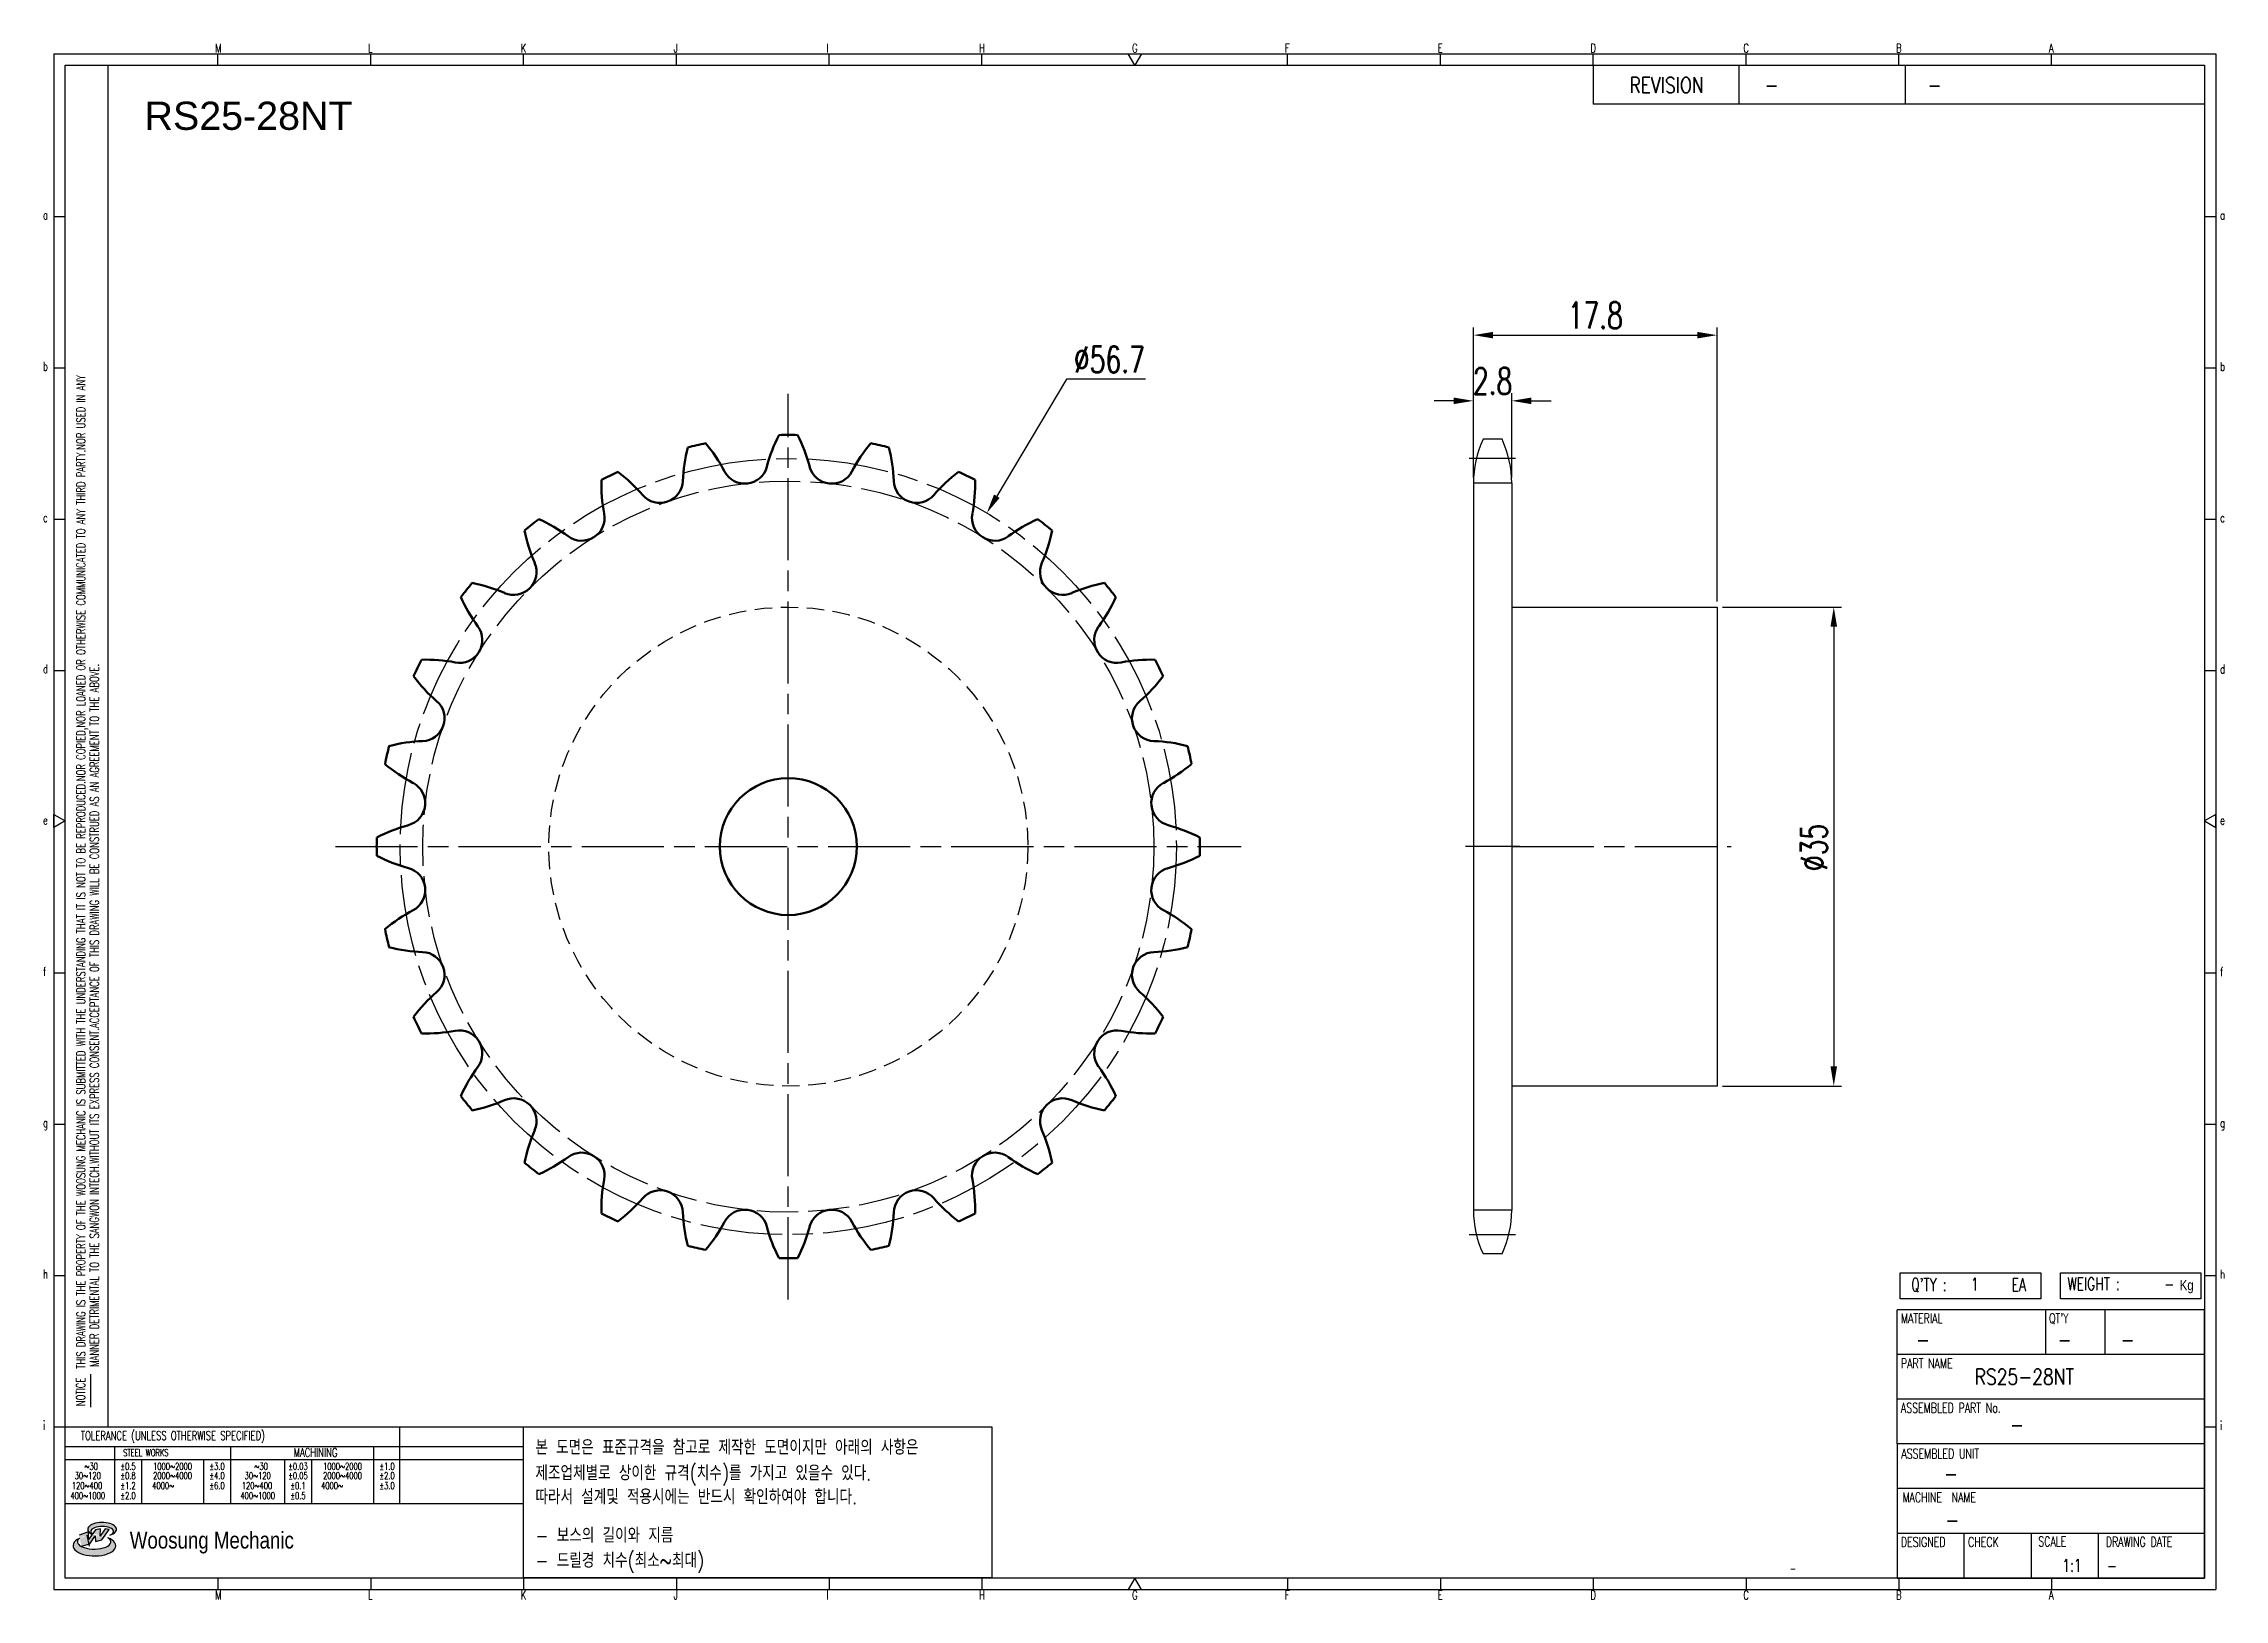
# Model space of a CAD drawing. Header units: millimetres. Extents: x -66459 to -66300, y 1250 to 1364.
import ezdxf
from ezdxf.enums import TextEntityAlignment as Align

# ---------------------------------------------------------------- set-up
doc = ezdxf.new("R2010")
doc.units = ezdxf.units.MM
for name, pattern in [('AM_ISO02W050', [7.5, 6, -1.5]), ('AM_ISO02W050x2', [3.75, 3, -0.75]), ('AM_ISO08W050', [18, 12, -1.5, 3, -1.5]), ('AM_ISO08W050x2', [9, 6, -0.75, 1.5, -0.75]), ('HIDDEN', [9.525, 6.35, -3.175])]:
    doc.linetypes.add(name, pattern=pattern)
for name, color, linetype, lineweight in [('AM_0N', 7, 'Continuous', 50), ('AM_3N', 6, 'AM_ISO02W050', 25), ('AM_7', 4, 'AM_ISO08W050', 25), ('AM_7N', 4, 'AM_ISO08W050', 25)]:
    doc.layers.add(name, color=color, linetype=linetype, lineweight=lineweight)
for name, color, linetype in [('S-DIM', 7, 'Continuous'), ('TITLE', 7, 'Continuous'), ('도면레이아웃', 7, 'Continuous')]:
    doc.layers.add(name, color=color, linetype=linetype)
doc.styles.add('HAN', font='ROMANS.shx', dxfattribs={"width": 0.7, "bigfont": 'whgtxt.shx'})
doc.styles.add('HKD_ST2', font='romans.shx', dxfattribs={"width": 0.7, "height": 4, "bigfont": '@extfont2.shx'})
doc.styles.add('HSG', font='SIMPLEX.shx', dxfattribs={"width": 0.7, "bigfont": 'HSG.shx'})
doc.styles.add('ROMANS', font='romans.shx', dxfattribs={"width": 0.7, "bigfont": 'whgtxt.shx'})
doc.styles.add('SLDTEXTSTYLE4', font='arial.ttf', dxfattribs={"width": 0.8})
doc.styles.get("Standard").update_dxf_attribs({"font": 'arial.ttf'})
doc.dimstyles.new('APP3', dxfattribs={"dimscale": 0.8, "dimtxt": 2.4, "dimasz": 1.8, "dimexe": 0.7, "dimexo": 0.5, "dimgap": 0.6, "dimtad": 1, "dimtoh": 1, "dimdec": 1, "dimrnd": 0.01, "dimzin": 9, "dimdsep": 46, "dimtxsty": 'HSG', "dimcen": 0, "dimclrd": 1, "dimclre": 1, "dimclrt": 256, "dimazin": 2, "dimtp": 1, "dimtm": 1, "dimtfac": 0.5, "dimtdec": 1, "dimtofl": 0, "dimtmove": 0, "dimatfit": 3, "dimfxl": 0, "dimtvp": 1, "dimtolj": 2, "dimlwd": -1, "dimlwe": -1, "dimarcsym": 0})

# ---------------------------------------------------------------- blocks, each defined once
blk = doc.blocks.new('8srhdf')
for p, q in [((-67231.71, 492.71), (-67216.71, 492.71)), ((-67216.71, 492.71), (-67216.71, 457.71)), ((-67216.71, 457.71), (-67231.71, 457.71))]:
    blk.add_line(p, q)
at = {"layer": 'AM_7N', "linetype": 'AM_ISO08W050x2'}
blk.add_line((-67231.71, 475.21), (-67215.68, 475.21), dxfattribs=at)
blk = doc.blocks.new('SUYWSHJH')
at = {"layer": '도면레이아웃'}
h = blk.add_hatch(color=10, dxfattribs=at)
h.paths.add_polyline_path([(1.544, 35.177), (1.554, 34.966), (1.779, 35.034), (2.054, 35.422), (1.908, 35.446), (1.728, 35.167), (1.741, 35.439), (1.547, 35.405), (1.292, 35.041), (1.295, 35.33), (0.943, 35.208), (1.03, 34.8), (1.336, 34.885)])
edge = h.paths.add_edge_path()
edge.add_ellipse((1.795, 35.421), major_axis=(-0.53, 0), ratio=0.487785, start_angle=122.36065, end_angle=403.39574)
edge.add_line((1.411, 35.244), (1.419, 35.261))
edge.add_ellipse((1.798, 35.344), major_axis=(-0.423, 0), ratio=0.444396, start_angle=131.58977, end_angle=386.19408, ccw=False)
edge = h.paths.add_edge_path()
edge.add_ellipse((1.512, 34.815), major_axis=(-0.793, 0), ratio=0.480113, start_angle=314.67633, end_angle=590.85213)
edge.add_ellipse((1.501, 34.958), major_axis=(-0.62, 0), ratio=0.43311, start_angle=331.7024, end_angle=574.42495, ccw=False)
for p, q in [((0, 90.118), (80.15, 90.118)), ((0, 90.118), (0, 33.191)), ((6.089, 89.693), (6.089, 90.118)), ((11.753, 89.693), (11.753, 90.118)), ((17.418, 89.693), (17.418, 90.118)), ((23.082, 89.693), (23.082, 90.118)), ((28.746, 89.693), (28.746, 90.118)), ((34.411, 89.693), (34.411, 90.118)), ((45.739, 89.693), (45.739, 90.118)), ((51.404, 89.693), (51.404, 90.118)), ((57.068, 89.693), (57.068, 90.118)), ((62.732, 89.693), (62.732, 90.118)), ((68.397, 89.693), (68.397, 90.118)), ((74.061, 89.693), (74.061, 90.118)), ((80.15, 90.118), (80.15, 33.191)), ((0, 84.085), (0.425, 84.085)), ((79.725, 84.085), (80.15, 84.085)), ((0, 78.478), (0.425, 78.478)), ((79.725, 78.478), (80.15, 78.478)), ((0, 72.87), (0.425, 72.87)), ((79.725, 72.87), (80.15, 72.87)), ((0, 67.262), (0.425, 67.262)), ((79.725, 67.262), (80.15, 67.262)), ((0, 56.047), (0.425, 56.047)), ((79.725, 56.047), (80.15, 56.047)), ((0, 50.439), (0.425, 50.439)), ((79.725, 50.439), (80.15, 50.439)), ((0, 44.832), (0.425, 44.832)), ((79.725, 44.832), (80.15, 44.832)), ((1.377, 39.947), (1.377, 41.174)), ((0, 39.224), (0.425, 39.224)), ((79.725, 39.224), (80.15, 39.224)), ((0, 33.191), (80.15, 33.191)), ((6.089, 33.616), (6.089, 33.191)), ((11.753, 33.616), (11.753, 33.191)), ((17.418, 33.616), (17.418, 33.191)), ((23.082, 33.616), (23.082, 33.191)), ((28.746, 33.616), (28.746, 33.191)), ((34.411, 33.616), (34.411, 33.191)), ((45.739, 33.616), (45.739, 33.191)), ((51.404, 33.616), (51.404, 33.191)), ((57.068, 33.616), (57.068, 33.191)), ((62.732, 33.616), (62.732, 33.191)), ((68.397, 33.616), (68.397, 33.191)), ((74.061, 33.616), (74.061, 33.191))]:
    blk.add_line(p, q)
at = {"color": 2}
for p, q in [((2.017, 39.224), (2.017, 89.693)), ((0.425, 39.224), (17.418, 39.224)), ((12.816, 39.224), (12.816, 36.382)), ((17.418, 33.616), (17.418, 39.224)), ((0.425, 38.487), (17.418, 38.487)), ((0.425, 38.012), (17.418, 38.012)), ((2.257, 38.487), (2.257, 36.382)), ((3.257, 38.012), (3.257, 36.382)), ((5.557, 38.012), (5.557, 36.382)), ((6.557, 38.5), (6.557, 36.382)), ((8.557, 38.012), (8.557, 36.382)), ((9.557, 38.026), (9.557, 36.382)), ((11.857, 38.487), (11.857, 36.382)), ((0.425, 36.382), (17.418, 36.382))]:
    blk.add_line(p, q, dxfattribs=at)
at = {"color": 6, "ltscale": 0.5}
for p, q in [((57.068, 89.693), (57.068, 88.246)), ((62.47, 89.693), (62.47, 88.246)), ((68.635, 89.693), (68.635, 88.246)), ((79.725, 88.246), (57.068, 88.246)), ((68.336, 38.59), (68.336, 43.563)), ((79.725, 43.563), (68.336, 43.563)), ((73.827, 43.563), (73.827, 41.905)), ((76.037, 43.563), (76.037, 41.905)), ((79.725, 38.59), (79.725, 43.563)), ((79.725, 41.905), (68.336, 41.905)), ((79.725, 40.248), (68.336, 40.248)), ((68.336, 38.59), (68.336, 33.616)), ((79.725, 38.59), (68.336, 38.59)), ((79.725, 33.616), (79.725, 38.59)), ((79.725, 36.932), (68.336, 36.932)), ((79.725, 35.274), (68.336, 35.274)), ((70.822, 33.616), (70.822, 35.274)), ((73.309, 33.616), (73.309, 35.274)), ((75.796, 33.616), (75.796, 35.274)), ((68.336, 33.616), (79.725, 33.616))]:
    blk.add_line(p, q, dxfattribs=at)
for points in [[(40.075, 89.693), (39.83, 90.118), (40.32, 90.118)], [(0.425, 89.693), (79.725, 89.693), (79.725, 33.616), (0.425, 33.616)], [(0.425, 61.679), (0, 61.433), (0, 61.924)], [(79.725, 61.679), (80.15, 61.433), (80.15, 61.924)], [(40.075, 33.616), (39.83, 33.191), (40.32, 33.191)]]:
    blk.add_lwpolyline(points, close=True)
at = {"layer": 'TITLE', "color": 20}
for p, q in [((68.449, 43.961), (68.449, 44.936)), ((68.449, 44.936), (73.654, 44.936)), ((73.654, 44.936), (73.654, 43.961)), ((74.39, 43.961), (74.39, 44.936)), ((74.39, 44.936), (79.595, 44.936)), ((79.595, 44.936), (79.595, 43.961)), ((73.654, 43.961), (68.449, 43.961)), ((79.595, 43.961), (74.39, 43.961))]:
    blk.add_line(p, q, dxfattribs=at)
at = {"layer": '도면레이아웃'}
for p, q in [((1.295, 35.33), (0.943, 35.208)), ((1.03, 34.8), (1.336, 34.885)), ((1.224, 35.208), (1.311, 34.8)), ((1.224, 35.208), (1.224, 35.208)), ((1.547, 35.405), (1.292, 35.041)), ((1.292, 35.041), (1.295, 35.33)), ((1.336, 34.885), (1.544, 35.177)), ((1.419, 35.261), (1.411, 35.244)), ((1.544, 35.177), (1.554, 34.966)), ((1.741, 35.439), (1.547, 35.405)), ((1.554, 34.966), (1.779, 35.034)), ((1.908, 35.446), (1.728, 35.167)), ((1.728, 35.167), (1.741, 35.439)), ((1.779, 35.034), (2.054, 35.422)), ((2.054, 35.422), (1.908, 35.446))]:
    blk.add_line(p, q, dxfattribs=at)
for centre, major_axis, ratio, start_param, end_param in [((1.795, 35.421), (-0.53, 0), 0.487785, 2.135596, 7.040584), ((1.512, 34.815), (-0.793, 0), 0.480113, 5.492138, 10.312315), ((1.501, 34.958), (-0.62, 0), 0.43311, 5.789299, 10.025607), ((1.798, 35.344), (-0.423, 0), 0.444396, 2.296675, 6.740358)]:
    blk.add_ellipse(centre, major_axis=major_axis, ratio=ratio, start_param=start_param, end_param=end_param, dxfattribs=at)
at = {"color": 4, "style": 'HKD_ST2', "width": 0.7}
for s, p in [('M', (5.988, 90.164)), ('L', (11.652, 90.164)), ('K', (17.316, 90.164)), ('J', (22.981, 90.164)), ('I', (28.645, 90.164)), ('H', (34.309, 90.164)), ('G', (39.974, 90.164)), ('F', (45.638, 90.164)), ('E', (51.302, 90.164)), ('D', (56.967, 90.164)), ('C', (62.631, 90.164)), ('B', (68.295, 90.164)), ('A', (73.96, 90.164)), ('a', (-0.395, 83.976)), ('a', (80.305, 83.97)), ('b', (-0.395, 78.368)), ('b', (80.305, 78.362)), ('c', (-0.395, 72.76)), ('c', (80.305, 72.754)), ('d', (-0.395, 67.153)), ('d', (80.305, 67.147)), ('e', (-0.395, 61.545)), ('e', (80.305, 61.539)), ('f', (-0.395, 55.937)), ('f', (80.305, 55.931)), ('g', (-0.395, 50.33)), ('g', (80.305, 50.324)), ('h', (-0.395, 44.722)), ('h', (80.305, 44.716)), ('i', (-0.395, 39.114)), ('i', (80.305, 39.108)), ('M', (5.988, 32.824)), ('L', (11.652, 32.824)), ('K', (17.316, 32.824)), ('J', (22.981, 32.824)), ('I', (28.645, 32.824)), ('H', (34.309, 32.824)), ('G', (39.974, 32.824)), ('F', (45.638, 32.824)), ('E', (51.302, 32.824)), ('D', (56.967, 32.824)), ('C', (62.631, 32.824)), ('B', (68.295, 32.824)), ('A', (73.96, 32.824))]:
    blk.add_text(s, height=0.326, dxfattribs=at).set_placement(p)
for s, height, style, width, p in [('REVISION', 0.5806, 'HAN', 0.8, (58.415, 88.664)), ('-', 0.581, 'HAN', 0.8, (63.426, 88.664)), ('-', 0.581, 'HAN', 0.8, (69.468, 88.664)), ("Q'TY : ", 0.4746, 'HKD_ST2', 0.7, (68.857, 44.253)), ('1', 0.475, 'HKD_ST2', 0.7, (71.071, 44.275)), ('EA', 0.4746, 'HKD_ST2', 0.7, (72.578, 44.253)), ('WEIGHT : ', 0.4746, 'HKD_ST2', 0.7, (74.65, 44.286)), ('-', 0.581, 'HAN', 0.8, (69.029, 42.157)), ('-', 0.581, 'HAN', 0.8, (74.289, 42.157)), ('-', 0.581, 'HAN', 0.8, (76.623, 42.157)), ('-', 0.581, 'HAN', 0.8, (72.515, 39.013)), ('-', 0.581, 'HAN', 0.8, (70.067, 37.189)), ('-', 0.581, 'HAN', 0.8, (70.126, 35.48)), ('1:1', 0.4746, 'HKD_ST2', 0.7, (74.458, 33.848)), ('-', 0.475, 'HKD_ST2', 0.7, (76.112, 33.837))]:
    blk.add_text(s, height=height, dxfattribs=dict(style=style, width=width)).set_placement(p)
at = {"color": 2, "style": 'HKD_ST2', "width": 0.7}
for s, p in [(' THIS DRAWING IS THE PROPERTY OF THE WOOSUNG MECHANIC IS SUBMITTED WITH THE UNDERSTANDING THAT IT IS NOT TO BE REPRODUCED.NOR COPIED,NOR LOANED OR OTHERWISE COMMUNICATED TO ANY THIRD PARTY.NOR USED IN ANY', (1.173, 41.217)), ('MANNER DETRIMENTAL TO THE SANGWON INTECH.WITHOUT ITS EXPRESS CONSENT.ACCEPTANCE OF THIS DRAWING WILL BE CONSTRUED AS AN AGREEMENT TO THE ABOVE.', (1.672, 41.447))]:
    blk.add_text(s, height=0.326266, rotation=90, dxfattribs=at).set_placement(p)
at = {"style": 'HKD_ST2', "width": 0.7}
blk.add_text('-', height=0.475, dxfattribs=at).set_placement((78.613, 44.286), align=Align.RIGHT)
at = {"color": 4, "style": 'HKD_ST2', "width": 0.7}
for s, height, p in [('MATERIAL', 0.3651, (68.474, 43.425)), ("QT'Y", 0.3651, (73.965, 43.425)), ('PART NAME', 0.3651, (68.474, 41.756)), ('ASSEMBLED PART No.', 0.36511, (68.474, 40.109)), ('ASSEMBLED UNIT', 0.36511, (68.49, 38.408)), ('MACHINE  NAME', 0.36511, (68.532, 36.794)), ('DESIGNED', 0.3651, (68.474, 35.136)), ('CHECK', 0.3651, (70.961, 35.136)), ('SCALE', 0.3651, (73.566, 35.153)), ('DRAWING DATE', 0.36511, (76.071, 35.141))]:
    blk.add_text(s, height=height, dxfattribs=at).set_placement(p, align=Align.TOP_LEFT)
at = {"style": 'HKD_ST2', "width": 0.7}
blk.add_text('NOTICE', height=0.3263, rotation=90, dxfattribs=at).set_placement((1.163, 39.988))
for s, height, style, width, p in [('TOLERANCE (UNLESS OTHERWISE SPECIFIED)', 0.32627, 'HKD_ST2', 0.7, (4.417, 38.896)), ('-', 0.326, 'ROMANS', 0.65, (64.469, 33.975))]:
    blk.add_text(s, height=height, dxfattribs=dict(style=style, width=width)).set_placement(p, align=Align.MIDDLE_CENTER)
at = {"color": 4, "style": 'HKD_ST2', "width": 0.7}
for s, height, p in [('STEEL WORKS', 0.26101, (3.416, 38.268)), ('MACHINING', 0.3263, (9.707, 38.27)), ('%%P0.5', 0.261, (2.757, 37.762)), ('%%P0.8', 0.261, (2.757, 37.411)), ('%%P3.0', 0.261, (6.057, 37.762)), ('%%P4.0', 0.261, (6.057, 37.411)), ('%%P0.03', 0.261, (9.057, 37.762)), ('%%P0.05', 0.261, (9.057, 37.411)), ('%%P1.0', 0.261, (12.357, 37.762)), ('%%P2.0', 0.261, (12.357, 37.411)), ('%%P1.2', 0.261, (2.757, 37.045)), ('%%P2.0', 0.261, (2.757, 36.67)), ('%%P6.0', 0.261, (6.057, 37.045)), ('%%P0.1', 0.261, (9.057, 37.045)), ('%%P0.5', 0.261, (9.057, 36.67)), ('%%P3.0', 0.261, (12.357, 37.045))]:
    blk.add_text(s, height=height, dxfattribs=at).set_placement(p, align=Align.MIDDLE)
for s, height, p in [('30%%126120', 0.261, (1.263, 37.411)), ('%%12630', 0.261, (1.389, 37.762)), ('2000%%1264000', 0.26101, (4.407, 37.411)), ('1000%%1262000', 0.26101, (4.407, 37.762)), ('30%%126120', 0.261, (7.563, 37.411)), ('%%12630', 0.261, (7.689, 37.762)), ('2000%%1264000', 0.26101, (10.707, 37.411)), ('1000%%1262000', 0.26101, (10.707, 37.762)), ('400%%1261000', 0.26101, (1.263, 36.67)), ('120%%126400', 0.26101, (1.237, 37.045)), ('4000%%126', 0.261, (4.061, 37.045)), ('400%%1261000', 0.26101, (7.563, 36.67)), ('120%%126400', 0.26101, (7.537, 37.045)), ('4000%%126', 0.261, (10.321, 37.045))]:
    blk.add_text(s, height=height, dxfattribs=at).set_placement(p, align=Align.MIDDLE_CENTER)
at = {"color": 1, "style": 'SLDTEXTSTYLE4', "width": 0.8}
blk.add_text('Woosung Mechanic', height=0.61957, dxfattribs=at).set_placement((2.822, 34.711))
at = {"layer": 'TITLE', "width": 0.8}
blk.add_text('Kg', height=0.3789, dxfattribs=at).set_placement((78.807, 44.286))
blk = doc.blocks.new('*D23')
at = {"layer": 'Defpoints', "color": 0, "transparency": 16777216}
for p in [(-66351.84, 1337.51), (-66354.64, 1331.5), (-66351.84, 1331.5)]:
    blk.add_point(p, dxfattribs=at)
at = {"layer": 'S-DIM', "color": 1, "transparency": 16777216}
for p, q in [((-66356.08, 1337.51), (-66357.52, 1337.51)), ((-66354.64, 1331.9), (-66354.64, 1338.07)), ((-66351.84, 1331.9), (-66351.84, 1338.07)), ((-66350.4, 1337.51), (-66348.96, 1337.51))]:
    blk.add_line(p, q, dxfattribs=at)
for points in [[(-66356.08, 1337.75), (-66356.08, 1337.27), (-66354.64, 1337.51)], [(-66350.4, 1337.75), (-66350.4, 1337.27), (-66351.84, 1337.51)]]:
    blk.add_solid(points, dxfattribs=at)
at = {"layer": 'S-DIM', "transparency": 16777216, "insert": (-66353.24, 1338.95), "char_height": 1.92, "attachment_point": 5, "style": 'HSG'}
blk.add_mtext('\\A2;2.8', dxfattribs=at)
blk = doc.blocks.new('*D24')
at = {"layer": 'Defpoints', "color": 0, "transparency": 16777216}
for p in [(-66336.84, 1342.31), (-66354.64, 1331.5), (-66336.84, 1322.44)]:
    blk.add_point(p, dxfattribs=at)
at = {"layer": 'S-DIM', "color": 1, "transparency": 16777216}
for p, q in [((-66354.64, 1331.9), (-66354.64, 1342.87)), ((-66353.2, 1342.31), (-66338.28, 1342.31)), ((-66336.84, 1322.84), (-66336.84, 1342.87))]:
    blk.add_line(p, q, dxfattribs=at)
for points in [[(-66353.2, 1342.55), (-66353.2, 1342.07), (-66354.64, 1342.31)], [(-66338.28, 1342.55), (-66338.28, 1342.07), (-66336.84, 1342.31)]]:
    blk.add_solid(points, dxfattribs=at)
at = {"layer": 'S-DIM', "transparency": 16777216, "insert": (-66345.74, 1343.75), "char_height": 1.92, "attachment_point": 5, "style": 'HSG'}
blk.add_mtext('\\A2;17.8', dxfattribs=at)
blk = doc.blocks.new('*D25')
at = {"layer": 'Defpoints', "color": 0, "transparency": 16777216}
for p in [(-66336.84, 1322.44), (-66336.84, 1287.44), (-66328.31, 1287.44)]:
    blk.add_point(p, dxfattribs=at)
at = {"layer": 'S-DIM', "color": 1, "transparency": 16777216}
for p, q in [((-66336.44, 1322.44), (-66327.75, 1322.44)), ((-66328.31, 1321), (-66328.31, 1288.88)), ((-66336.44, 1287.44), (-66327.75, 1287.44))]:
    blk.add_line(p, q, dxfattribs=at)
for points in [[(-66328.55, 1321), (-66328.07, 1321), (-66328.31, 1322.44)], [(-66328.55, 1288.88), (-66328.07, 1288.88), (-66328.31, 1287.44)]]:
    blk.add_solid(points, dxfattribs=at)
at = {"layer": 'S-DIM', "transparency": 16777216, "insert": (-66329.75, 1304.88), "char_height": 1.92, "attachment_point": 5, "rotation": 90, "style": 'HSG'}
blk.add_mtext('\\A2;%%c35', dxfattribs=at)
blk = doc.blocks.new('*D26')
at = {"layer": 'Defpoints', "color": 0, "transparency": 16777216}
for p in [(-66390.2, 1329.31), (-66419.21, 1280.57)]:
    blk.add_point(p, dxfattribs=at)
at = {"layer": 'S-DIM', "color": 1, "transparency": 16777216}
for p, q in [((-66384.38, 1339.09), (-66389.46, 1330.54)), ((-66378.59, 1339.09), (-66384.38, 1339.09))]:
    blk.add_line(p, q, dxfattribs=at)
blk.add_solid([(-66389.67, 1330.67), (-66389.26, 1330.42), (-66390.2, 1329.31)], dxfattribs=at)
at = {"layer": 'S-DIM', "transparency": 16777216, "insert": (-66381.24, 1340.53), "char_height": 1.92, "attachment_point": 5, "style": 'HSG'}
blk.add_mtext('\\A2;∅56.7', dxfattribs=at)

msp = doc.modelspace()

# ---------------------------------------------------------------- linework, layer by layer
for p, q in [((-66352.55, 1334.7), (-66353.94, 1334.7)), ((-66354.64, 1331.5), (-66354.64, 1278.38)), ((-66351.84, 1331.5), (-66351.84, 1278.38)), ((-66352.55, 1275.18), (-66353.94, 1275.18))]:
    msp.add_line(p, q)
at = {"color": 4}
msp.add_lwpolyline([(-66424.04, 1262.55), (-66389.82, 1262.55), (-66389.82, 1251.5), (-66424.04, 1251.5)], close=True, dxfattribs=at)
at = {"color": 2, "linetype": 'HIDDEN', "ltscale": 0.2}
msp.add_circle((-66404.7, 1304.94), 17.5, dxfattribs=at)
for centre, start, end in [((-66347.04, 1331.5), 155.0989, 180), ((-66359.44, 1331.5), 0, 24.9011), ((-66347.04, 1278.38), 180, 204.9011), ((-66359.44, 1278.38), 335.0989, 0)]:
    msp.add_arc(centre, 7.6, start, end)
at = {"layer": 'AM_0N'}
msp.add_circle((-66404.7, 1304.94), 5, dxfattribs=at)
for centre, radius, start, end in [((-66400.54, 1331.17), 11.88, 165.6698, 177.6786), ((-66404.7, 1304.94), 30.08, 101.5803, 104.134), ((-66419.84, 1326.77), 11.88, 28.0357, 40.0445), ((-66394.81, 1329.59), 11.88, 152.8127, 164.8214), ((-66404.7, 1304.94), 30.08, 88.7231, 91.2769), ((-66414.6, 1329.59), 11.88, 15.1786, 27.1873), ((-66389.57, 1326.77), 11.88, 139.9555, 151.9643), ((-66404.7, 1304.94), 30.08, 75.866, 78.4197), ((-66408.87, 1331.17), 11.88, 2.3214, 14.3302), ((-66404.7, 1304.94), 30.08, 114.4374, 116.9912), ((-66424.32, 1322.85), 11.88, 40.8929, 52.9016), ((-66407.88, 1333.13), 1.67, 208.0357, 344.8214), ((-66401.53, 1333.13), 1.67, 195.1786, 331.9643), ((-66385.09, 1322.85), 11.88, 127.0984, 139.1071), ((-66404.7, 1304.94), 30.08, 63.0088, 65.5626), ((-66406.48, 1331.44), 11.88, 178.5269, 190.5357), ((-66414.08, 1331.72), 1.67, 220.8929, 357.6786), ((-66395.33, 1331.72), 1.67, 182.3214, 319.1071), ((-66402.93, 1331.44), 11.88, 349.4643, 1.4731), ((-66419.8, 1328.96), 1.67, 233.75, 10.5357), ((-66389.61, 1328.96), 1.67, 169.4643, 306.25), ((-66404.7, 1304.94), 30.08, 127.2945, 129.8483), ((-66412.33, 1330.38), 11.88, 191.3841, 203.3929), ((-66427.81, 1318.04), 11.88, 53.75, 65.7588), ((-66381.6, 1318.04), 11.88, 114.2412, 126.25), ((-66404.7, 1304.94), 30.08, 50.1517, 52.7055), ((-66397.07, 1330.38), 11.88, 336.6071, 348.6159), ((-66404.7, 1304.94), 30.08, 140.1517, 142.7055), ((-66430.15, 1312.57), 11.88, 66.6071, 78.6159), ((-66424.77, 1325), 1.67, 246.6071, 23.3929), ((-66384.64, 1325), 1.67, 156.6071, 293.3929), ((-66379.26, 1312.57), 11.88, 101.3841, 113.3929), ((-66404.7, 1304.94), 30.08, 37.2945, 39.8483), ((-66417.8, 1328.05), 11.88, 204.2412, 216.25), ((-66391.6, 1328.05), 11.88, 323.75, 335.7588), ((-66428.73, 1320.03), 1.67, 259.4643, 36.25), ((-66380.68, 1320.03), 1.67, 143.75, 280.5357), ((-66404.7, 1304.94), 30.08, 153.0088, 155.5626), ((-66431.21, 1306.72), 11.88, 79.4643, 91.4731), ((-66378.2, 1306.72), 11.88, 88.5269, 100.5357), ((-66404.7, 1304.94), 30.08, 24.4374, 26.9912), ((-66422.62, 1324.55), 11.88, 217.0984, 229.1071), ((-66386.79, 1324.55), 11.88, 310.8929, 322.9016), ((-66431.49, 1314.31), 1.67, 272.3214, 49.1071), ((-66377.92, 1314.31), 1.67, 130.8929, 267.6786), ((-66404.7, 1304.94), 30.08, 165.866, 168.4197), ((-66430.94, 1300.78), 11.88, 92.3214, 104.3302), ((-66378.47, 1300.78), 11.88, 75.6698, 87.6786), ((-66404.7, 1304.94), 30.08, 11.5803, 14.134), ((-66426.53, 1320.07), 11.88, 229.9555, 241.9643), ((-66382.88, 1320.07), 11.88, 298.0357, 310.0445), ((-66432.9, 1308.12), 1.67, 285.1786, 61.9643), ((-66376.51, 1308.12), 1.67, 118.0357, 254.8214), ((-66404.7, 1304.94), 30.08, 178.7231, 181.2769), ((-66429.35, 1295.04), 11.88, 105.1786, 117.1873), ((-66380.06, 1295.04), 11.88, 62.8127, 74.8214), ((-66404.7, 1304.94), 30.08, 358.7231, 1.2769), ((-66429.35, 1314.84), 11.88, 242.8127, 254.8214), ((-66380.06, 1314.84), 11.88, 285.1786, 297.1873), ((-66432.9, 1301.76), 1.67, 298.0357, 74.8214), ((-66376.51, 1301.76), 1.67, 105.1786, 241.9643), ((-66426.53, 1289.81), 11.88, 118.0357, 130.0445), ((-66382.88, 1289.81), 11.88, 49.9555, 61.9643), ((-66404.7, 1304.94), 30.08, 191.5803, 194.134), ((-66404.7, 1304.94), 30.08, 345.866, 348.4197), ((-66430.94, 1309.1), 11.88, 255.6698, 267.6786), ((-66431.49, 1295.57), 1.67, 310.8929, 87.6786), ((-66377.92, 1295.57), 1.67, 92.3214, 229.1071), ((-66378.47, 1309.1), 11.88, 272.3214, 284.3302), ((-66422.62, 1285.33), 11.88, 130.8929, 142.9016), ((-66386.79, 1285.33), 11.88, 37.0984, 49.1071), ((-66404.7, 1304.94), 30.08, 204.4374, 206.9912), ((-66404.7, 1304.94), 30.08, 333.0088, 335.5626), ((-66431.21, 1303.16), 11.88, 268.5269, 280.5357), ((-66428.73, 1289.84), 1.67, 323.75, 100.5357), ((-66380.68, 1289.84), 1.67, 79.4643, 216.25), ((-66378.2, 1303.16), 11.88, 259.4643, 271.4731), ((-66417.8, 1281.83), 11.88, 143.75, 155.7588), ((-66391.6, 1281.83), 11.88, 24.2412, 36.25), ((-66404.7, 1304.94), 30.08, 217.2945, 219.8483), ((-66430.15, 1297.31), 11.88, 281.3841, 293.3929), ((-66424.77, 1284.88), 1.67, 336.6071, 113.3929), ((-66384.64, 1284.88), 1.67, 66.6071, 203.3929), ((-66379.26, 1297.31), 11.88, 246.6071, 258.6159), ((-66404.7, 1304.94), 30.08, 320.1517, 322.7055), ((-66412.33, 1279.5), 11.88, 156.6071, 168.6159), ((-66397.07, 1279.5), 11.88, 11.3841, 23.3929), ((-66404.7, 1304.94), 30.08, 230.1517, 232.7055), ((-66427.81, 1291.84), 11.88, 294.2412, 306.25), ((-66419.8, 1280.91), 1.67, 349.4643, 126.25), ((-66389.61, 1280.91), 1.67, 53.75, 190.5357), ((-66381.6, 1291.84), 11.88, 233.75, 245.7588), ((-66404.7, 1304.94), 30.08, 307.2945, 309.8483), ((-66406.48, 1278.44), 11.88, 169.4643, 181.4731), ((-66414.08, 1278.16), 1.67, 2.3214, 139.1071), ((-66395.33, 1278.16), 1.67, 40.8929, 177.6786), ((-66402.93, 1278.44), 11.88, 358.5269, 10.5357), ((-66404.7, 1304.94), 30.08, 243.0088, 245.5626), ((-66424.32, 1287.03), 11.88, 307.0984, 319.1071), ((-66400.54, 1278.71), 11.88, 182.3214, 194.3302), ((-66407.88, 1276.74), 1.67, 15.1786, 151.9643), ((-66401.53, 1276.74), 1.67, 28.0357, 164.8214), ((-66408.87, 1278.71), 11.88, 345.6698, 357.6786), ((-66385.09, 1287.03), 11.88, 220.8929, 232.9016), ((-66404.7, 1304.94), 30.08, 294.4374, 296.9912), ((-66419.84, 1283.11), 11.88, 319.9555, 331.9643), ((-66394.81, 1280.29), 11.88, 195.1786, 207.1873), ((-66414.6, 1280.29), 11.88, 332.8127, 344.8214), ((-66389.57, 1283.11), 11.88, 208.0357, 220.0445), ((-66404.7, 1304.94), 30.08, 255.866, 258.4197), ((-66404.7, 1304.94), 30.08, 268.7231, 271.2769), ((-66404.7, 1304.94), 30.08, 281.5803, 284.134)]:
    msp.add_arc(centre, radius, start, end, dxfattribs=at)
at = {"layer": 'AM_3N', "linetype": 'AM_ISO02W050x2'}
for p, q in [((-66351.84, 1331.5), (-66354.64, 1331.5)), ((-66351.84, 1278.38), (-66354.64, 1278.38))]:
    msp.add_line(p, q, dxfattribs=at)
msp.add_circle((-66404.7, 1304.94), 26.71, dxfattribs=at)
at = {"layer": 'AM_7', "linetype": 'AM_ISO08W050x2'}
for p, q in [((-66351.57, 1333.3), (-66354.95, 1333.3)), ((-66351.26, 1304.94), (-66355.22, 1304.94)), ((-66351.57, 1276.58), (-66354.95, 1276.58))]:
    msp.add_line(p, q, dxfattribs=at)
msp.add_circle((-66404.7, 1304.94), 28.36, dxfattribs=at)
at = {"layer": 'AM_7N', "linetype": 'AM_ISO08W050x2'}
for p, q in [((-66404.7, 1271.86), (-66404.7, 1338.02)), ((-66437.79, 1304.94), (-66371.62, 1304.94))]:
    msp.add_line(p, q, dxfattribs=at)

# ---------------------------------------------------------------- block references
at = {"xscale": 1.971216, "yscale": 1.971216, "zscale": 1.971216}
msp.add_blockref('SUYWSHJH', (-66458.38, 1185.23), dxfattribs=at)
msp.add_blockref('8srhdf', (879.87, 829.73))

# ---------------------------------------------------------------- texts
at = {"color": 2}
msp.add_text('RS25-28NT', height=2.06, dxfattribs=at).set_placement((-66451.74, 1357.31))
at = {"style": 'HAN', "width": 0.8}
msp.add_text('RS25-28NT', height=1.145, dxfattribs=at).set_placement((-66318.01, 1265.63))
at = {"color": 4, "style": 'HAN', "width": 0.8}
for s, p in [('본 도면은 표준규격을 참고로 제작한 도면이지만 아래의 사항은', (-66423.18, 1260.51)), ('제조업체별로 상이한 규격(치수)를 가지고 있을수 있다.', (-66423.18, 1258.63)), ('따라서 설계및 적용시에는 반드시 확인하여야 합니다.', (-66423.18, 1256.89)), ('- 보스의 길이와 지름', (-66423.18, 1254.08)), ('- 드릴경 치수(최소~최대)', (-66423.18, 1252.24))]:
    msp.add_text(s, height=1.0829, dxfattribs=at).set_placement(p)

# ---------------------------------------------------------------- dimensions: what is measured, and where the dimension line sits
at = {"layer": 'S-DIM'}
dim = msp.add_linear_dim(base=(-66336.84, 1342.31), p1=(-66354.64, 1331.5), p2=(-66336.84, 1322.44), dimstyle='APP3', dxfattribs=at)
dim.commit()
dim.dimension.update_dxf_attribs({"geometry": '*D24', "text_midpoint": (-66345.74, 1343.75)})
dim = msp.add_diameter_dim_2p(p1=(-66419.21, 1280.57), p2=(-66390.2, 1329.31), dimstyle='APP3', dxfattribs=at)
dim.commit()
dim.dimension.update_dxf_attribs({"geometry": '*D26', "text_midpoint": (-66381.24, 1339.09), "dimtype": 163})
dim = msp.add_linear_dim(base=(-66351.84, 1337.51), p1=(-66354.64, 1331.5), p2=(-66351.84, 1331.5), dimstyle='APP3', dxfattribs=at)
dim.commit()
dim.dimension.update_dxf_attribs({"geometry": '*D23', "text_midpoint": (-66353.24, 1337.51), "dimtype": 160})
dim = msp.add_linear_dim(base=(-66328.31, 1287.44), p1=(-66336.84, 1322.44), p2=(-66336.84, 1287.44), angle=90, text='%%c<>', dimstyle='APP3', dxfattribs=at)
dim.commit()
dim.dimension.update_dxf_attribs({"geometry": '*D25', "text_midpoint": (-66328.31, 1304.88), "dimtype": 160})

doc.saveas('drawing.dxf')
